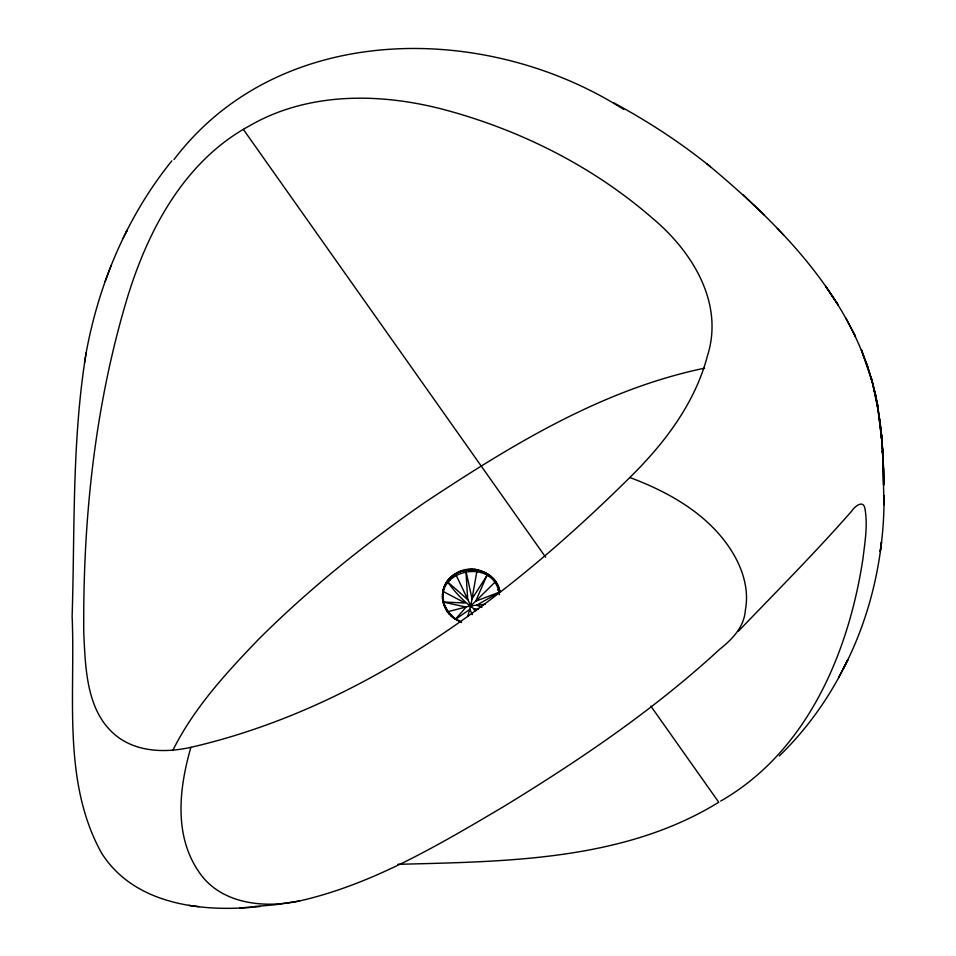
<?xml version="1.0" encoding="UTF-8"?>
<svg xmlns="http://www.w3.org/2000/svg" width="956" height="956" viewBox="0 0 956 956"><rect width="100%" height="100%" fill="white"/><g stroke="black" fill="none" stroke-linecap="round" stroke-linejoin="round"><path stroke-width="1.43" d="M882.675 455.223L882.364 450.802L883.667 468.583L883.595 484.62L882.854 451.244L883.296 468.81L882.914 451.853L879.508 419.015L881.743 436.534L882.567 452.821L881.623 435.123L881.743 436.534L877.417 404.747L881.492 438.099L880.07 420.879L880.201 422.839L877.417 404.747M442.688 593.449L443.931 604.24L449.428 613.752M450.969 615.807C453.921 618.221 471.906 628.522 453.06 617.66C446.595 612.688 442.449 604.742 442.509 596.532C442.019 580.854 457.111 568.139 472.348 569.155M442.509 596.532L442.676 593.58M442.64 599.233L442.532 596.269M442.652 593.927C444.755 562.893 495.423 561.578 499.809 592.051L476.578 605.256L470.782 605.745L447.348 611.828L443.763 604.108L442.664 598.886M455.379 618.795L455.331 619.392L466.086 607.096L443.046 602.005L443.082 601.396M443.775 588.729L444.755 585.932M444.731 586.195L445.974 583.495M445.95 583.841L447.456 581.105L450.168 580.268M476.339 610.514C464.759 602.615 455.869 593.365 447.408 581.714L449.141 579.109M449.105 579.467L451.041 577.209M449.057 613.86L447.396 611.219M451.029 577.472L453.156 575.404M455.438 573.731L470.782 605.745L467.759 616.489M453.132 575.751L457.852 572.513M457.816 572.871L460.41 571.449M460.386 571.712L463.086 570.541M447.408 581.714L467.687 599.591L465.847 569.788M463.062 570.887L468.655 569.549M468.619 569.907L471.487 569.489M477.14 569.907L470.782 605.745L475.718 601.169L499.809 592.051C497.718 579.671 485.54 571.353 474.319 569.609M495.543 581.618L475.718 601.169L487.56 574.054M171.865 160.835C127.196 216.008 98.97 283.227 86.159 352.752C71.879 439.796 74.891 528.56 72.13 616.441C75.548 694.797 61.937 781.578 101.527 853.003C134.605 905.487 203.652 912.633 259.96 906.515M84.57 362.623L86.159 352.752M630.088 477.235C507.564 598.731 361.942 707.846 190.901 747.329C179.358 787.206 173.741 833.967 197.952 870.462C218.96 903.599 262.553 908.535 297.902 901.293M443.799 588.382L443.07 591.429L465.225 603.009L443.046 602.005M111.278 265.159L105.124 281.566M172.785 750.448C193.805 708.121 226.261 672.821 258.801 639.086C309.553 588.526 365.61 543.522 424.428 502.725C510.707 445.58 602.041 389.415 704.596 368.18M298.702 901.15C372.685 884.455 438.768 844.889 503.442 806.709C579.527 760.235 653.856 709.961 719.545 649.399C732.308 639.194 744.21 627.172 745.393 609.892C749.074 590.617 743.278 570.792 733.539 554.181C710.989 515.81 670.395 492.603 629.801 477.498M838.663 677.529L847.888 659.544C830.967 695.382 807.82 728.329 779.331 755.921M843.395 668.674C871.036 615.461 884.396 555.317 884.085 495.483L884.001 504.816L882.89 458.187M122.954 238.522L127.184 230.181L125.822 232.798M487.512 574.664L472.037 598.826L465.811 570.397M174.004 159.556C279.272 20.674 486.102 21.618 623.706 109.414M738.39 631.187C776.475 591.585 815.241 552.592 851.521 511.317C854.222 506.847 863.328 499.14 864.917 508.556C867.917 525.047 864.953 541.968 862.981 558.412C848.761 652.709 806.995 751.667 720.669 801.068M630.637 476.697C664.671 443.094 695.012 403.074 707.356 356.134C724.397 303.148 692.204 251.5 652.769 218.494C593.831 167.085 522.084 130.864 446.81 110.346C381.946 92.696 308.788 91.346 249.134 126.037C184.138 161.468 147.845 230.241 127.088 298.571C94.572 406.85 82.766 520.757 83.781 633.541C85.55 669.642 86.434 714.299 118.855 737.757C139.648 752.468 166.918 752.683 190.901 747.329M455.331 619.392L469.766 609.438L472.407 614.612M466.779 570.194L469.456 569.429M299.491 901.006L274.288 904.854L254.427 906.515M485.278 604.264L476.578 605.256L481.967 607.275M239.657 907.889L252.611 907.017M397.732 864.32L399.978 864.272C507.648 861.452 623.886 860.699 718.757 802.239L650.845 706.114M471.236 569.167L474.2 569.31M471.463 569.764L474.296 569.967M188.81 905.392L198.884 906.647M473.841 569.226C485.815 570.206 497.132 578.882 499.761 590.844M478.382 609.414L474.116 608.673L474.642 611.398M475.323 569.441L479.482 570.911M460.302 621.579L455.331 618.95L449.081 613.513M613.453 102.674C647.571 121.089 680.23 142.301 710.392 166.679M497.562 589.625L499.845 591.441M706.58 163.536C783.036 227.038 860.257 305.072 877.967 407.137L874.166 389.988M452.75 616.728L447.408 611.063M764.418 215.16L743.254 194.833M777.324 228.52L783.562 235.021M243.362 129.407L545.577 557.133M853.063 331.863L855.465 336.452L845.809 317.942M446.607 609.773C426.46 571.592 494.252 554.145 499.426 594.728M868.144 368.251L861.428 349.884L872.326 382.221L878.146 410.172L875.087 392.785L875.672 396.286L871.322 378.241L872.326 382.221L866.71 363.77M881.145 434.132L882.914 451.853M883.786 477.128L883.989 484.895L883.631 468.524M469.336 605.769C471.953 610.669 472.957 601.467 469.336 605.769M881.456 542.076L880.249 551.493L881.516 542.028M838.113 304.904L825.542 286.119L838.113 304.904"/></g></svg>
